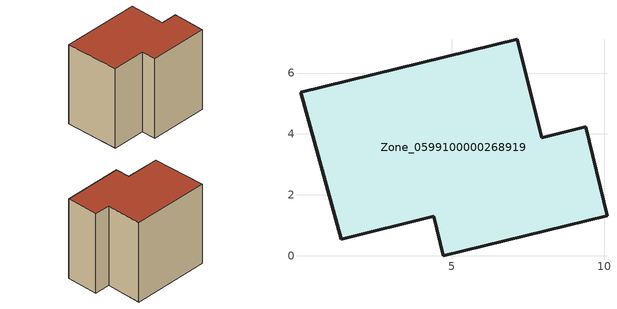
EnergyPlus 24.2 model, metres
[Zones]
Zone_0599100000268919
 floor ground (C_G): 0.03,5.37 7.15,7.11 7.94,3.88 9.4,4.24 10.09,1.32 4.72,0 4.4,1.29 1.37,0.54 z0
 wall outside (C_F): 4.72,0 10.09,1.32 9.4,4.24 7.94,3.88 7.15,7.11 0.03,5.37 1.37,0.54 4.4,1.29 4.72,0 z0:7.75
 roof outside (C_R): 7.15,7.11 0.03,5.37 1.37,0.54 4.4,1.29 4.72,0 10.09,1.32 9.4,4.24 7.94,3.88 z7.75
[BUILDING]
Pand.0599100000268919: North Axis=0; Terrain=City; Loads Convergence Tolerance Value=0.04; Temperature Convergence Tolerance Value=0.4; Solar Distribution=FullExterior; Maximum Number of Warmup Days=25; Minimum Number of Warmup Days=1
[Site:Location]
Rotterdam.The.Hague.AP_ZH_NLD Design_Conditions: Latitude=51.96; Longitude=4.45; Time Zone=1; Elevation=-4.5
[SITE:GROUNDTEMPERATURE:BUILDINGSURFACE]
18, 18, 18, 18, 18, 18, 18, 18, 18, 18, 18, 18
[MATERIAL] Thermal Absorptance=0.9; Solar Absorptance=0.7; Visible Absorptance=0.7
Name | Roughness | Thickness | Conductivity | Density | Specific Heat
G.TC.1946 | MediumSmooth | 0.15 | 1 | 540 | 1210
F.TC.1946 | Rough | 0.3 | 0.857143 | 1920 | 840
R.TC.1946 | MediumRough | 0.2 | 0.909091 | 1500 | 1000
[CONSTRUCTION]
C_G: G.TC.1946
C_F: F.TC.1946
C_R: R.TC.1946
[ZONE]
Zone_0599100000268919: Type=1; Multiplier=1; Ceiling Height=Autocalculate; Volume=Autocalculate; Floor Area=autocalculate; Part of Total Floor Area=Yes
[ZONEINFILTRATION:DESIGNFLOWRATE]
Infil_Zone_0599100000268919: Zone or ZoneList or Space or SpaceList=Zone_0599100000268919; Schedule=AlwaysOn; Design Flow Rate Calculation Method=Flow/Area; Flow Rate per Floor Area=0.003; Constant Term Coefficient=1; Temperature Term Coefficient=0; Velocity Term Coefficient=0; Velocity Squared Term Coefficient=0
[HVACTEMPLATE:ZONE:IDEALLOADSAIRSYSTEM]
Zone_0599100000268919: Maximum Heating Supply Air Temperature=50; Minimum Cooling Supply Air Temperature=13; Maximum Heating Supply Air Humidity Ratio=0.0156; Minimum Cooling Supply Air Humidity Ratio=0.0077; Heating Limit=NoLimit; Cooling Limit=NoLimit; Dehumidification Control Type=ConstantSensibleHeatRatio; Cooling Sensible Heat Ratio=0.7; Dehumidification Setpoint=60; Humidification Control Type=None; Humidification Setpoint=30; Outdoor Air Method=None; Outdoor Air Flow Rate per Person=0.00944; Outdoor Air Flow Rate per Zone Floor Area=0; Outdoor Air Flow Rate per Zone=0; Demand Controlled Ventilation Type=None; Outdoor Air Economizer Type=NoEconomizer; Heat Recovery Type=None; Sensible Heat Recovery Effectiveness=0.7; Latent Heat Recovery Effectiveness=0.65
[ZONECONTROL:THERMOSTAT]
ThermostatControl_Zone_0599100000268919: Zone or ZoneList=Zone_0599100000268919; Control Type Schedule=DualSetpointControlType; Control 1=Thermostat_Zone_0599100000268919; Temperature Difference Between Cutout And Setpoint=0
[THERMOSTATSETPOINT:DUALSETPOINT]
Thermostat_Zone_0599100000268919: Heating Setpoint Temperature Schedule=HeatingSetpoint_Zone_0599100000268919; Cooling Setpoint Temperature Schedule=CoolingSetpoint_Zone_0599100000268919
[SCHEDULE:COMPACT]
HeatingSetpoint_Zone_0599100000268919: Through: 12/31, For: AllDays, Until: 24:00, 21
CoolingSetpoint_Zone_0599100000268919: Through: 12/31, For: AllDays, Until: 24:00, 24
DualSetpointControlType: Through: 12/31, For: AllDays, Until: 24:00, 4
AlwaysOn: Through: 12/31, For: AllDays, Until: 24:00, 1
